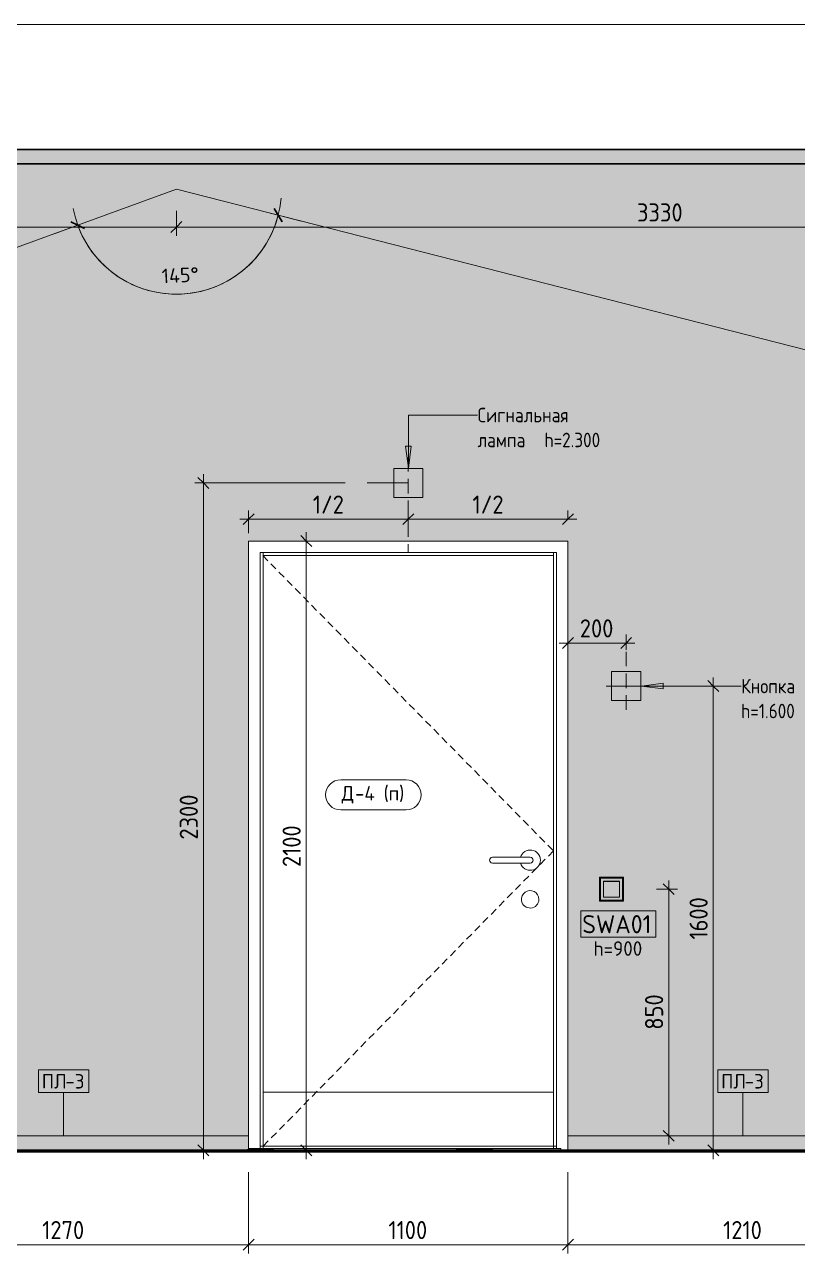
# Model space of a CAD drawing. Header units: millimetres. Extents: x 36646 to 169412, y -1987 to 12080.
# Drawn here: x 133741 to 136403, y 3845 to 8080 of the extents above; entities that cross this region are included whole.
import ezdxf

# ---------------------------------------------------------------- set-up
doc = ezdxf.new("R2010")
doc.units = ezdxf.units.MM
for name, pattern in [('200_ШТРИХ__ш1_п0_6_', [40, 25, -15]), ('ADSK_Штрих_ш2 п1', [75, 50, -25]), ('Штрих', [158.75, 79.375, -79.375])]:
    doc.linetypes.add(name, pattern=pattern)
for name, color, linetype, lineweight in [('A-ANNO-DIMS', 7, 'Continuous', 9), ('A-ANNO-DIMS-25', 7, 'Continuous', 9), ('A-DETL-1', 7, 'ADSK_Штрих_ш2 п1', 9), ('A-DOOR', 7, 'Continuous', 9), ('A-DOOR-3', 7, 'Штрих', 9), ('A-DOOR-4', 7, '200_ШТРИХ__ш1_п0_6_', 9), ('A-DOOR-FRAM-1', 7, 'Continuous', 9), ('A-DOOR-IDEN', 7, 'Continuous', 9), ('A-FLOR', 7, 'Continuous', 9), ('A-GENM', 7, 'Continuous', 9), ('A-GENM-IDEN', 7, 'Continuous', 9), ('A-WALL-PATT', 7, 'Continuous', 9), ('E-ELEC-FIXT-IDEN', 7, 'Continuous', 9), ('I-WALL', 7, 'Continuous', 9), ('Ограждение', 7, 'Continuous', 9), ('Поручни', 7, 'Continuous', 9), ('Электрические приборы', 7, 'Continuous', 9)]:
    doc.layers.add(name, color=color, linetype=linetype, lineweight=lineweight)
for name, color, linetype, lineweight, true_color in [('A-CLNG-1', 7, 'Continuous', 9, 0x787878), ('A-CLNG-FNSH-1', 7, 'Continuous', 30, 0x3c3c3c), ('A-FLOR-1', 7, 'Continuous', 9, 0x787878), ('A-FLOR-FNSH-1', 7, 'Continuous', 30, 0x3c3c3c), ('G-ANNO-TEXT-1', 7, 'Continuous', 9, 0x3c3c3c), ('Q-SPCQ-2', 9, 'Continuous', 9, 0x808080), ('Q-SPCQ-3', 7, 'Continuous', 9, 0x7f7f7f)]:
    doc.layers.add(name, color=color, linetype=linetype, lineweight=lineweight, true_color=true_color)
doc.styles.add('GOST Common_1', font='GOST_Common.ttf', dxfattribs={"height": 50})
doc.styles.add('GOST Common_2', font='GOST_Common.ttf', dxfattribs={"width": 0.9, "height": 50})
doc.styles.add('GOST Common_4', font='GOST_Common.ttf', dxfattribs={"height": 62.5})
doc.styles.add('ISOCPEUR_1', font='isocpeur.ttf', dxfattribs={"width": 0.9, "height": 62.5})
doc.styles.add('ISOCPEUR_2', font='isocpeur.ttf', dxfattribs={"height": 50})
doc.dimstyles.new('ISO-2_0_1_0K__СРЕДНИЙ_2', dxfattribs={"dimscale": 304.8, "dimtxt": 49.799059, "dimasz": 0.123031, "dimexe": 0.19685, "dimexo": 0.123031, "dimgap": 0.082021, "dimtad": 1, "dimdec": 3, "dimrnd": 0.001, "dimdsep": 46, "dimtxsty": 'ISOCPEUR_2', "dimblk1": 'OBLIQUE', "dimblk2": 'OBLIQUE', "dimsah": 1, "dimcen": 0.09, "dimdle": 0.19685, "dimadec": 0, "dimazin": 0, "dimtfac": 1, "dimtdec": 4, "dimtix": 1, "dimtmove": 0, "dimatfit": 3, "dimfxl": 1, "dimtvp": 1, "dimtolj": 1, "dimtzin": 0, "dimarcsym": 2})
doc.dimstyles.new('ISO-2_5_0_9К_БОЛЬШОЙ_2', dxfattribs={"dimscale": 304.8, "dimtxt": 62.248823, "dimasz": 0.123031, "dimexe": 0.098425, "dimexo": 0.246063, "dimgap": 0, "dimtad": 1, "dimdec": 0, "dimrnd": 10, "dimzin": 0, "dimdsep": 46, "dimtxsty": 'ISOCPEUR_1', "dimblk1": 'OBLIQUE', "dimblk2": 'OBLIQUE', "dimsah": 1, "dimcen": 0.09, "dimdle": 0.098425, "dimazin": 0, "dimtfac": 1, "dimtdec": 4, "dimtix": 1, "dimtmove": 0, "dimatfit": 3, "dimfxl": 1, "dimtvp": 1, "dimtolj": 1, "dimtzin": 0, "dimarcsym": 2})

# ---------------------------------------------------------------- blocks, each defined once
blk = doc.blocks.new('110_Дверь_СКБ_1Ст_Внутренняя1 - Д-4 1100x2100h_су мгн-31586709-Развертка 2_30-4')
at = {"layer": 'A-DOOR'}
for p, q in [((-68310.5, 6250), (-69310.5, 6250)), ((-69310.5, 4400), (-69310.5, 6250)), ((-68310.5, 6250), (-68310.5, 4400)), ((-68520.5, 5210), (-68390.5, 5210)), ((-68390.5, 5210), (-68424, 5210)), ((-68390.5, 5190), (-68520.5, 5190)), ((-68424, 5190), (-68390.5, 5190)), ((-68310.5, 4400), (-69310.5, 4400)), ((-69310.5, 4400), (-69310.5, 4214)), ((-68310.5, 4214), (-68310.5, 4400)), ((-69310.5, 4214), (-68310.5, 4214))]:
    blk.add_line(p, q, dxfattribs=at)
for centre, radius, start, end in [((-68520.5, 5200), 10, 90, 270), ((-68390.5, 5200), 35, 0, 163.3985), ((-68390.5, 5200), 10, 270, 90), ((-68390.5, 5200), 10, 270, 90), ((-68390.5, 5200), 35, 196.6015, 0), ((-68390.5, 5065), 30, 0, 188.1699), ((-68390.5, 5065), 30, 188.1699, 0)]:
    blk.add_arc(centre, radius, start, end, dxfattribs=at)
at = {"layer": 'A-DOOR-3'}
for p, q in [((-68260.5, 6300), (-69360.5, 6300)), ((-69360.5, 4202), (-69360.5, 6300)), ((-68260.5, 6300), (-69360.5, 6300)), ((-69360.5, 4202), (-69360.5, 6300)), ((-68260.5, 4200), (-68260.5, 6300)), ((-68260.5, 4200), (-68260.5, 6300))]:
    blk.add_line(p, q, dxfattribs=at)
at = {"layer": 'A-DOOR-4'}
for p, q in [((-69311.9, 6250), (-68310.5, 5232)), ((-68310.5, 5232), (-68363.9, 5177.6)), ((-68367.7, 5173.8), (-69310.5, 4214))]:
    blk.add_line(p, q, dxfattribs=at)
at = {"layer": 'A-DOOR-FRAM-1'}
for p, q in [((-69320.5, 4206.3), (-69320.5, 6260)), ((-69320.5, 6260), (-68300.5, 6260)), ((-69310.5, 6250), (-69310.5, 6260)), ((-69310.5, 6260), (-69310.5, 4400)), ((-68310.5, 6250), (-69310.5, 6250)), ((-68310.5, 6260), (-68310.5, 6250)), ((-68310.5, 6260), (-68310.5, 4400)), ((-68300.5, 6260), (-68300.5, 4206.3)), ((-69310.5, 4214), (-69320.5, 4214)), ((-69310.5, 4214), (-69310.5, 4206.3)), ((-68310.5, 4214), (-68310.5, 4206.3)), ((-68300.5, 4214), (-68310.5, 4214))]:
    blk.add_line(p, q, dxfattribs=at)
blk = doc.blocks.new('Плинтус - Плинтус темный _ст_школа_-32862130-Развертка 2_30-4')
at = {"layer": 'A-GENM'}
blk.add_hatch(color=256, dxfattribs=at).paths.add_polyline_path([(-70026.4, 4200), (-69365, 4200), (-69365, 4202), (-69360.5, 4202), (-69360.5, 4250), (-70635, 4250), (-70635, 4200), (-70313.4, 4200)])
for p, q in [((-70635, 4250), (-69360.5, 4250)), ((-70635, 4200), (-70635, 4250)), ((-69360.5, 4250), (-69360.5, 4202))]:
    blk.add_line(p, q, dxfattribs=at)
blk = doc.blocks.new('Плинтус - Плинтус темный _ст_школа_-32862131-Развертка 2_30-4')
at = {"layer": 'A-GENM'}
blk.add_hatch(color=256, dxfattribs=at).paths.add_polyline_path([(-67443.1, 4200), (-67059.6, 4200), (-67059.6, 4202), (-67055, 4202), (-67055, 4250), (-68260.5, 4250), (-68260.5, 4200), (-67730.1, 4200)])
for p, q in [((-68260.5, 4250), (-67055, 4250)), ((-68260.5, 4200), (-68260.5, 4250)), ((-67055, 4250), (-67055, 4202))]:
    blk.add_line(p, q, dxfattribs=at)
blk = doc.blocks.new('Switch1 - Svitch х1-27451173-Развертка 2_30-4')
at = {"layer": 'Электрические приборы'}
h = blk.add_hatch(color=256, dxfattribs=at)
h.paths.add_polyline_path([(-68151.5, 5059), (-68069.5, 5059), (-68069.5, 5141), (-68151.5, 5141), (-68151.5, 5060)])
h.paths.add_polyline_path([(-68124.8, 5060), (-68150.5, 5060), (-68150.5, 5140), (-68070.5, 5140), (-68070.5, 5060), (-68088.9, 5060)])
h = blk.add_hatch(color=256, dxfattribs=at)
h.paths.add_polyline_path([(-68082.5, 5062), (-68072.5, 5062), (-68072.5, 5138), (-68148.5, 5138), (-68148.5, 5062), (-68083.5, 5062)])
h.paths.add_polyline_path([(-68137.5, 5072), (-68138.5, 5072), (-68138.5, 5128), (-68082.5, 5128), (-68082.5, 5072), (-68124.8, 5072)])
h.paths.add_polyline_path([(-68088.9, 5073), (-68083.5, 5073), (-68083.5, 5127), (-68137.5, 5127), (-68137.5, 5073), (-68124.8, 5073)])
for p, q in [((-68069.5, 5141), (-68151.5, 5141)), ((-68151.5, 5141), (-68151.5, 5059)), ((-68150.5, 5060), (-68150.5, 5140)), ((-68150.5, 5140), (-68070.5, 5140)), ((-68072.5, 5138), (-68148.5, 5138)), ((-68148.5, 5138), (-68148.5, 5062)), ((-68138.5, 5072), (-68138.5, 5128)), ((-68138.5, 5128), (-68082.5, 5128)), ((-68083.5, 5127), (-68137.5, 5127)), ((-68137.5, 5127), (-68137.5, 5073)), ((-68083.5, 5073), (-68083.5, 5127)), ((-68082.5, 5128), (-68082.5, 5072)), ((-68072.5, 5062), (-68072.5, 5138)), ((-68070.5, 5140), (-68070.5, 5060)), ((-68069.5, 5059), (-68069.5, 5141)), ((-68151.5, 5059), (-68069.5, 5059)), ((-68070.5, 5060), (-68150.5, 5060)), ((-68148.5, 5062), (-68072.5, 5062)), ((-68082.5, 5072), (-68138.5, 5072)), ((-68137.5, 5073), (-68083.5, 5073))]:
    blk.add_line(p, q, dxfattribs=at)
blk = doc.blocks.new('Проводная кнопка сброса GC-0421W1 - Кнопка выхода 2-29719815-Развертка 2_30-4')
at = {"layer": 'Q-SPCQ-3'}
blk.add_hatch(color=256, dxfattribs=at).paths.add_polyline_path([(-68110, 5750), (-68010, 5750), (-68010, 5850), (-68110, 5850)])
at = {"layer": 'Q-SPCQ-2'}
for p, q in [((-68110, 5850), (-68010, 5850)), ((-68110, 5750), (-68110, 5850)), ((-68010, 5750), (-68010, 5850)), ((-68129.2, 5800), (-67990.1, 5800)), ((-67990.1, 5800), (-68129.2, 5800)), ((-68010.4, 5800), (-68109.3, 5800)), ((-68108.8, 5800), (-68009.8, 5800)), ((-68099.9, 5800), (-68020.7, 5800)), ((-68020.7, 5800), (-68099.9, 5800)), ((-68010, 5750), (-68110, 5750))]:
    blk.add_line(p, q, dxfattribs=at)
blk = doc.blocks.new('оповещатель охранно-звуковойrfa - Сигнальная лампа-29719814-Развертка 2_30-4')
at = {"layer": 'Q-SPCQ-3'}
blk.add_hatch(color=256, dxfattribs=at).paths.add_polyline_path([(-68860.5, 6450), (-68760.5, 6450), (-68760.5, 6550), (-68860.5, 6550), (-68860.5, 6475.7)])
at = {"layer": 'Q-SPCQ-2'}
for p, q in [((-68860.5, 6550), (-68760.5, 6550)), ((-68860.5, 6450), (-68860.5, 6550)), ((-68760.5, 6450), (-68760.5, 6550)), ((-68952.6, 6500), (-68810.9, 6500)), ((-68952.6, 6500), (-68810.9, 6500)), ((-68810.9, 6500), (-68952.6, 6500)), ((-68952.6, 6500), (-68810.9, 6500)), ((-68950.9, 6500), (-68811.8, 6500)), ((-68811.8, 6500), (-68950.9, 6500)), ((-68760.5, 6450), (-68860.5, 6450))]:
    blk.add_line(p, q, dxfattribs=at)
blk = doc.blocks.new('Ограждение - Ограждение-32874073-Развертка 2_30-4')
at = {"layer": 'Ограждение'}
blk.add_hatch(color=256, dxfattribs=at).paths.add_polyline_path([(-68645.2, 4200), (-68645.2, 4202), (-68285.5, 4202), (-68285.5, 4206.3), (-69360.5, 4206.3), (-69360.5, 4202), (-69275, 4202), (-69275, 4200), (-68734.7, 4200)])
at = {"layer": 'Поручни'}
for p, q in [((-69360.5, 4206.3), (-68285.5, 4206.3)), ((-68285.5, 4206.3), (-68285.5, 4202))]:
    blk.add_line(p, q, dxfattribs=at)
blk = doc.blocks.new('DIMBLOCK80-Развертка 2_30-4')
at = {"layer": 'A-ANNO-DIMS-25'}
for p, q in [((133238.4, 4125), (133238.4, 3844.6)), ((133238.4, 3874.6), (133238.4, 4120)), ((134513, 4125), (134513, 3844.6)), ((134513, 3874.6), (134513, 4120)), ((133238.4, 3874.6), (134513, 3874.6))]:
    blk.add_line(p, q, dxfattribs=at)
at = {"layer": 'A-ANNO-DIMS-25', "lineweight": 20}
for p, q in [((133238.4, 3874.6), (133219.7, 3855.9)), ((133238.4, 3874.6), (133257.2, 3893.4)), ((134513, 3874.6), (134494.2, 3855.9)), ((134513, 3874.6), (134531.7, 3893.4))]:
    blk.add_line(p, q, dxfattribs=at)
at = {"layer": 'A-ANNO-DIMS-25', "color": 0, "insert": (133802.1, 3956.3), "char_height": 62.5, "width": 176.691, "attachment_point": 1, "line_spacing_factor": 1.149209, "style": 'ISOCPEUR_1'}
blk.add_mtext('1270', dxfattribs=at)
blk = doc.blocks.new('_Oblique')
at = {"color": 0, "linetype": 'ByBlock', "lineweight": -2}
blk.add_line((-0.5, -0.5), (0.5, 0.5), dxfattribs=at)
blk = doc.blocks.new('DIMBLOCK81-Развертка 2_30-4')
at = {"layer": 'A-ANNO-DIMS-25'}
for p, q in [((134513, 4125), (134513, 3844.6)), ((134513, 3874.6), (134513, 4120)), ((135613, 4125), (135613, 3844.6)), ((135613, 3874.6), (135613, 4120)), ((134513, 3874.6), (135613, 3874.6))]:
    blk.add_line(p, q, dxfattribs=at)
at = {"layer": 'A-ANNO-DIMS-25', "lineweight": 20}
for p, q in [((134513, 3874.6), (134494.2, 3855.9)), ((134513, 3874.6), (134531.7, 3893.4)), ((135613, 3874.6), (135594.2, 3855.9)), ((135613, 3874.6), (135631.7, 3893.4))]:
    blk.add_line(p, q, dxfattribs=at)
at = {"layer": 'A-ANNO-DIMS-25', "color": 0, "insert": (134994.7, 3956.3), "char_height": 62.5, "width": 163.762, "attachment_point": 1, "line_spacing_factor": 1.149209, "style": 'ISOCPEUR_1'}
blk.add_mtext('1100', dxfattribs=at)
blk = doc.blocks.new('DIMBLOCK82-Развертка 2_30-4')
at = {"layer": 'A-ANNO-DIMS-25'}
for p, q in [((135613, 4125), (135613, 3844.6)), ((135613, 3874.6), (135613, 4120)), ((136818.4, 4125), (136818.4, 3844.6)), ((136818.4, 3874.6), (136818.4, 4120)), ((135613, 3874.6), (136818.4, 3874.6))]:
    blk.add_line(p, q, dxfattribs=at)
at = {"layer": 'A-ANNO-DIMS-25', "lineweight": 20}
for p, q in [((135613, 3874.6), (135594.2, 3855.9)), ((135613, 3874.6), (135631.7, 3893.4)), ((136818.4, 3874.6), (136799.7, 3855.9)), ((136818.4, 3874.6), (136837.2, 3893.4))]:
    blk.add_line(p, q, dxfattribs=at)
at = {"layer": 'A-ANNO-DIMS-25', "color": 0, "insert": (136147.5, 3956.3), "char_height": 62.5, "width": 163.762, "attachment_point": 1, "line_spacing_factor": 1.149209, "style": 'ISOCPEUR_1'}
blk.add_mtext('1210', dxfattribs=at)
blk = doc.blocks.new('М_двери - Типоразмер_рамка-25223575-Развертка 2_30-4')
at = {"layer": 'A-DOOR-IDEN'}
for p, q in [((-73341.5, 5477.1), (-73566.3, 5477.1)), ((-73566.3, 5373.1), (-73341.5, 5373.1))]:
    blk.add_line(p, q, dxfattribs=at)
for centre, start, end in [((-73566.3, 5425.1), 90, 270), ((-73341.5, 5425.1), 270, 90)]:
    blk.add_arc(centre, 52, start, end, dxfattribs=at)
blk = doc.blocks.new('Mark Reiling - Mark Reiling-26174330-Развертка 2_30-4')
at = {"layer": 'A-GENM-IDEN'}
for p, q in [((-75173.2, 4477.8), (-75173.2, 4399)), ((-75173.2, 4477.8), (-74999.8, 4477.8)), ((-74999.8, 4477.8), (-75173.2, 4477.8)), ((-75173.2, 4477.8), (-75173.2, 4399)), ((-74999.8, 4399), (-74999.8, 4477.8)), ((-74999.8, 4399), (-74999.8, 4477.8)), ((-75173.2, 4399), (-74999.8, 4399)), ((-75173.2, 4399), (-74999.8, 4399))]:
    blk.add_line(p, q, dxfattribs=at)
blk = doc.blocks.new('DIMBLOCK102-Развертка 2_30-4')
at = {"layer": 'A-ANNO-DIMS-25'}
for p, q in [((131793.4, 7264), (131793.4, 7412.1)), ((134264.2, 7438.2), (134264.2, 7352.1)), ((134264.2, 7382.1), (134264.2, 7438.2)), ((131793.4, 7382.1), (134264.2, 7382.1)), ((131793.4, 7382.1), (131793.4, 7264))]:
    blk.add_line(p, q, dxfattribs=at)
at = {"layer": 'A-ANNO-DIMS-25', "lineweight": 20}
for p, q in [((131793.4, 7382.1), (131774.7, 7363.3)), ((131793.4, 7382.1), (131812.2, 7400.8)), ((134264.2, 7382.1), (134245.4, 7363.3)), ((134264.2, 7382.1), (134282.9, 7400.8))]:
    blk.add_line(p, q, dxfattribs=at)
at = {"layer": 'A-ANNO-DIMS-25', "color": 0, "insert": (132946.8, 7463.7), "char_height": 62.5, "width": 196.802, "attachment_point": 1, "line_spacing_factor": 1.149209, "style": 'ISOCPEUR_1'}
blk.add_mtext('2470', dxfattribs=at)
blk = doc.blocks.new('DIMBLOCK103-Развертка 2_30-4')
at = {"layer": 'A-ANNO-DIMS-25'}
for p, q in [((134264.2, 7438.2), (134264.2, 7352.1)), ((134264.2, 7382.1), (134264.2, 7438.2)), ((137595.2, 7264), (137595.2, 7412.1)), ((134264.2, 7382.1), (137595.2, 7382.1)), ((137595.2, 7382.1), (137595.2, 7264))]:
    blk.add_line(p, q, dxfattribs=at)
at = {"layer": 'A-ANNO-DIMS-25', "lineweight": 20}
for p, q in [((134264.2, 7382.1), (134245.4, 7363.3)), ((134264.2, 7382.1), (134282.9, 7400.8)), ((137595.2, 7382.1), (137576.5, 7363.3)), ((137595.2, 7382.1), (137614, 7400.8))]:
    blk.add_line(p, q, dxfattribs=at)
at = {"layer": 'A-ANNO-DIMS-25', "color": 0, "insert": (135850.7, 7463.7), "char_height": 62.5, "width": 189.619, "attachment_point": 1, "line_spacing_factor": 1.149209, "style": 'ISOCPEUR_1'}
blk.add_mtext('3330', dxfattribs=at)
blk = doc.blocks.new('М_силовых электроприборов_РАЗВЕРТКИ - Типоразмер_примечание-27444908-Развертка 2_30-4')
at = {"layer": 'E-ELEC-FIXT-IDEN'}
for p, q in [((-70418.1, 5025.1), (-70676.4, 5025.1)), ((-70676.4, 5025.1), (-70676.4, 4935.1)), ((-70418.1, 4935.1), (-70418.1, 5025.1)), ((-70676.4, 4935.1), (-70418.1, 4935.1))]:
    blk.add_line(p, q, dxfattribs=at)
blk = doc.blocks.new('DIMBLOCK116-Развертка 2_30-4')
at = {"layer": 'A-ANNO-DIMS-25'}
for p, q in [((135960.1, 4220), (135960.1, 5130)), ((135918, 5100), (135990.1, 5100)), ((135960.1, 5100), (135918, 5100)), ((136008.6, 4250), (135930.1, 4250)), ((135960.1, 4250), (136008.6, 4250))]:
    blk.add_line(p, q, dxfattribs=at)
at = {"layer": 'A-ANNO-DIMS-25', "lineweight": 20}
for p, q in [((135960.1, 5100), (135941.4, 5118.7)), ((135960.1, 5100), (135978.9, 5081.2)), ((135960.1, 4250), (135941.4, 4268.7)), ((135960.1, 4250), (135978.9, 4231.2))]:
    blk.add_line(p, q, dxfattribs=at)
at = {"layer": 'A-ANNO-DIMS-25', "color": 0, "insert": (135878.5, 4615.7), "char_height": 62.5, "width": 142.215, "attachment_point": 1, "rotation": 90, "line_spacing_factor": 1.149209, "style": 'ISOCPEUR_1'}
blk.add_mtext('850', dxfattribs=at)
blk = doc.blocks.new('DIMBLOCK118-Развертка 2_30-4')
at = {"layer": 'A-ANNO-DIMS-25', "lineweight": 20}
for p, q in [((136113.4, 5800), (136094.6, 5818.8)), ((136113.4, 5800), (136132.1, 5781.2)), ((136113.4, 4200), (136094.6, 4218.7)), ((136113.4, 4200), (136132.1, 4181.2))]:
    blk.add_line(p, q, dxfattribs=at)
at = {"layer": 'A-ANNO-DIMS-25'}
for p, q in [((136113.4, 4170), (136113.4, 5830)), ((135959.3, 5800), (136143.4, 5800)), ((136113.4, 5800), (135959.3, 5800)), ((136161.9, 4200), (136083.4, 4200)), ((136113.4, 4200), (136161.9, 4200))]:
    blk.add_line(p, q, dxfattribs=at)
at = {"layer": 'A-ANNO-DIMS-25', "color": 0, "insert": (136031.7, 4926.4), "char_height": 62.5, "width": 176.691, "attachment_point": 1, "rotation": 90, "line_spacing_factor": 1.149209, "style": 'ISOCPEUR_1'}
blk.add_mtext('1600', dxfattribs=at)
blk = doc.blocks.new('DIMBLOCK119-Развертка 2_30-4')
at = {"layer": 'A-ANNO-DIMS-25'}
for p, q in [((135613, 5899.9), (135613, 5978.4)), ((135813.4, 5925), (135813.4, 5978.4)), ((135583, 5948.4), (135843.4, 5948.4)), ((135613, 5948.4), (135613, 5899.9)), ((135813.4, 5948.4), (135813.4, 5925))]:
    blk.add_line(p, q, dxfattribs=at)
at = {"layer": 'A-ANNO-DIMS-25', "lineweight": 20}
for p, q in [((135613, 5948.4), (135594.2, 5929.7)), ((135613, 5948.4), (135631.7, 5967.2)), ((135813.4, 5948.4), (135794.7, 5929.7)), ((135813.4, 5948.4), (135832.2, 5967.2))]:
    blk.add_line(p, q, dxfattribs=at)
at = {"layer": 'A-ANNO-DIMS-25', "color": 0, "insert": (135653.9, 6030.1), "char_height": 62.5, "width": 142.215, "attachment_point": 1, "line_spacing_factor": 1.149209, "style": 'ISOCPEUR_1'}
blk.add_mtext('200', dxfattribs=at)
blk = doc.blocks.new('DIMBLOCK120-Развертка 2_30-4')
at = {"layer": 'A-ANNO-DIMS-25'}
for p, q in [((134513, 6326.6), (134513, 6405.1)), ((135063, 6326.6), (135063, 6405.1)), ((134483, 6375.1), (135063, 6375.1)), ((134513, 6375.1), (134513, 6326.6)), ((135063, 6375.1), (135063, 6326.6))]:
    blk.add_line(p, q, dxfattribs=at)
at = {"layer": 'A-ANNO-DIMS-25', "lineweight": 20}
for p, q in [((134513, 6375.1), (134494.2, 6356.4)), ((134513, 6375.1), (134531.7, 6393.9)), ((135063, 6375.1), (135044.2, 6356.4)), ((135063, 6375.1), (135081.7, 6393.9))]:
    blk.add_line(p, q, dxfattribs=at)
at = {"layer": 'A-ANNO-DIMS-25', "color": 0, "insert": (134734.1, 6456.8), "char_height": 62.5, "width": 129.286, "attachment_point": 1, "line_spacing_factor": 1.149209, "style": 'ISOCPEUR_1'}
blk.add_mtext('1/2', dxfattribs=at)
blk = doc.blocks.new('DIMBLOCK121-Развертка 2_30-4')
at = {"layer": 'A-ANNO-DIMS-25'}
for p, q in [((135063, 6326.6), (135063, 6405.1)), ((135613, 6375), (135613, 6405.1)), ((135063, 6375.1), (135643, 6375.1)), ((135063, 6375.1), (135063, 6326.6)), ((135613, 6375.1), (135613, 6375))]:
    blk.add_line(p, q, dxfattribs=at)
at = {"layer": 'A-ANNO-DIMS-25', "lineweight": 20}
for p, q in [((135063, 6375.1), (135044.2, 6356.4)), ((135063, 6375.1), (135081.7, 6393.9)), ((135613, 6375.1), (135594.2, 6356.4)), ((135613, 6375.1), (135631.7, 6393.9))]:
    blk.add_line(p, q, dxfattribs=at)
at = {"layer": 'A-ANNO-DIMS-25', "color": 0, "insert": (135284.1, 6456.8), "char_height": 62.5, "width": 129.286, "attachment_point": 1, "line_spacing_factor": 1.149209, "style": 'ISOCPEUR_1'}
blk.add_mtext('1/2', dxfattribs=at)
blk = doc.blocks.new('DIMBLOCK122-Развертка 2_30-4')
at = {"layer": 'A-ANNO-DIMS-25'}
for p, q in [((134357.4, 4170), (134357.4, 6530)), ((134845.9, 6500), (134327.4, 6500)), ((134357.4, 6500), (134845.9, 6500)), ((134405.8, 4200), (134327.4, 4200)), ((134357.4, 4200), (134405.8, 4200))]:
    blk.add_line(p, q, dxfattribs=at)
at = {"layer": 'A-ANNO-DIMS-25', "lineweight": 20}
for p, q in [((134357.4, 6500), (134338.6, 6518.7)), ((134357.4, 6500), (134376.1, 6481.2)), ((134357.4, 4200), (134338.6, 4218.7)), ((134357.4, 4200), (134376.1, 4181.2))]:
    blk.add_line(p, q, dxfattribs=at)
at = {"layer": 'A-ANNO-DIMS-25', "color": 0, "insert": (134275.7, 5271), "char_height": 62.5, "width": 189.619, "attachment_point": 1, "rotation": 90, "line_spacing_factor": 1.149209, "style": 'ISOCPEUR_1'}
blk.add_mtext('2300', dxfattribs=at)
blk = doc.blocks.new('DIMBLOCK147-Развертка 2_30-4')
at = {"layer": 'A-ANNO-DIMS-25'}
for p, q in [((134614.6, 7422.9), (134556.5, 7437.7)), ((134614.6, 7422.9), (134694.5, 7402.5)), ((133924.3, 7388.6), (133846.8, 7360.4)), ((133924.3, 7388.6), (133980.7, 7409.2)), ((133924.3, 7388.6), (133924.3, 7388.6))]:
    blk.add_line(p, q, dxfattribs=at)
at = {"layer": 'A-ANNO-DIMS-25', "lineweight": 30}
for p, q in [((134614.6, 7422.9), (134601.1, 7445.7)), ((134614.6, 7422.9), (134628.1, 7400.1)), ((133924.3, 7388.6), (133900.3, 7399.8)), ((133924.3, 7388.6), (133948.3, 7377.4))]:
    blk.add_line(p, q, dxfattribs=at)
at = {"layer": 'A-ANNO-DIMS-25'}
for start, end in [(190.4947, 355.1863), (200, 345.6809)]:
    blk.add_arc((134264.2, 7512.3), 361.7, start, end, dxfattribs=at)
at = {"layer": 'A-ANNO-DIMS-25', "color": 0, "insert": (134212.6, 7238.1), "char_height": 50, "width": 156.292, "attachment_point": 1, "rotation": 2.8405, "line_spacing_factor": 1.149209, "style": 'ISOCPEUR_2'}
blk.add_mtext('145°', dxfattribs=at)
blk = doc.blocks.new('DIMBLOCK153-Развертка 2_30-4')
at = {"layer": 'A-ANNO-DIMS-25', "lineweight": 20}
for p, q in [((134711.7, 6300), (134692.9, 6318.7)), ((134711.7, 6300), (134730.4, 6281.2)), ((134711.7, 4200), (134692.9, 4218.7)), ((134711.7, 4200), (134730.4, 4181.2))]:
    blk.add_line(p, q, dxfattribs=at)
at = {"layer": 'A-ANNO-DIMS-25'}
for p, q in [((134711.7, 4170), (134711.7, 6330)), ((134760.2, 6300), (134681.7, 6300)), ((134711.7, 6300), (134760.2, 6300)), ((134760.2, 4200), (134681.7, 4200)), ((134711.7, 4200), (134760.2, 4200))]:
    blk.add_line(p, q, dxfattribs=at)
at = {"layer": 'A-ANNO-DIMS-25', "color": 0, "insert": (134630, 5176.4), "char_height": 62.5, "width": 176.691, "attachment_point": 1, "rotation": 90, "line_spacing_factor": 1.149209, "style": 'ISOCPEUR_1'}
blk.add_mtext('2100', dxfattribs=at)

msp = doc.modelspace()

# ---------------------------------------------------------------- hatches: boundary and pattern name
at = {"layer": 'A-CLNG-1'}
msp.add_hatch(color=256, dxfattribs=at).paths.add_polyline_path([(144467.27, 7600), (165112.4439, 7600), (165112.4439, 7650), (128414.4438, 7650), (128414.4438, 7600), (143942.4438, 7600)])
at = {"layer": 'A-FLOR'}
msp.add_hatch(color=256, dxfattribs=at).paths.add_polyline_path([(135586.6397, 4200), (135608.4108, 4200), (135608.4108, 4202), (135354.155, 4202), (135354.155, 4200), (135572.9632, 4200)])
at = {"layer": 'A-FLOR-1'}
h = msp.add_hatch(color=256, dxfattribs=at)
h.paths.add_polyline_path([(134552.9632, 4200), (134598.4113, 4200), (134598.4113, 4202), (134508.4113, 4202), (134508.4113, 4200), (134512.9632, 4200)])
h.paths.add_polyline_path([(135354.155, 4200), (135354.155, 4202), (135228.2772, 4202), (135228.2772, 4200), (135282.2247, 4200)])
at = {"layer": 'A-WALL-PATT'}
h = msp.add_hatch(color=256, dxfattribs=at)
h.paths.add_polyline_path([(143606.172, 4250), (143942.4438, 4250), (143942.4438, 7600), (129144.4438, 7600), (129144.4438, 4250), (130168.4438, 4250), (130168.4438, 6300), (131568.4438, 6300), (131568.4438, 4250), (131793.4438, 4250), (131793.4438, 6613.0617), (134264.1652, 7512.3307), (137595.2429, 6662.07), (139761.2213, 7450.4216), (141113.4438, 6930), (141113.4438, 4300), (141063.4438, 4300), (141063.4438, 6893.0019), (139762.6015, 7397.7151), (137674.6946, 6637.7791), (138593.4438, 6356.8893), (138593.4438, 4250), (143534.4138, 4250)])
h.paths.add_polyline_path([(165112.4439, 4250), (165112.4439, 7600), (164312.4439, 7600), (164312.4439, 4250), (165101.6645, 4250)])
h.paths.add_polyline_path([(161689.23, 4250), (161812.4439, 4250), (161812.4439, 7600), (155443.4437, 7600), (155443.4437, 4250), (161545.7137, 4250)])
h.paths.add_polyline_path([(152934.7337, 4250), (152943.4437, 4250), (152943.4437, 7600), (146442.4438, 7600), (146442.4438, 4250), (152875.7164, 4250)])
h.paths.add_polyline_path([(139763.4438, 6400), (139763.4438, 6800), (140963.4438, 6800), (140963.4438, 6400), (139874.7473, 6400)])
h.paths.add_polyline_path([(149963.4438, 6400), (148763.4438, 6400), (148763.4438, 6800), (149963.4438, 6800)])
h.paths.add_polyline_path([(158244.838, 6400), (157763.4437, 6400), (157763.4437, 6800), (158963.4437, 6800), (158963.4437, 6400)])
h = msp.add_hatch(color=256, dxfattribs=at)
h.paths.add_polyline_path([(131801.6581, 4250), (132138.4438, 4250), (132138.4438, 6300), (133238.4438, 6300), (133238.4438, 4250), (134512.9632, 4250), (134512.9632, 6300), (135612.9632, 6300), (135612.9632, 4250), (136818.4438, 4250), (136818.4438, 6300), (137918.4438, 6300), (137918.4438, 4250), (138593.4438, 4250), (138593.4438, 6356.8893), (137674.6946, 6637.7791), (139762.6015, 7397.7151), (141063.4438, 6893.0019), (141063.4438, 4300), (141113.4438, 4300), (141113.4438, 6930), (139761.2213, 7450.4216), (137595.2429, 6662.07), (134264.1652, 7512.3307), (131793.4438, 6613.0617), (131793.4438, 4250)])
h.paths.add_polyline_path([(138140.4438, 5059), (138072.4438, 5059), (138072.4438, 5141), (138154.4438, 5141), (138154.4438, 5059), (138141.4438, 5059)])
h.paths.add_polyline_path([(135722.9632, 5059), (135721.9632, 5059), (135721.9632, 5141), (135803.9632, 5141), (135803.9632, 5059), (135724.9632, 5059)])
h.paths.add_polyline_path([(133312.4438, 5059), (133272.4438, 5059), (133272.4438, 5141), (133354.4438, 5141), (133354.4438, 5059), (133314.4438, 5059)])
h.paths.add_polyline_path([(135789.9632, 5060), (135802.9632, 5060), (135802.9632, 5140), (135722.9632, 5140), (135722.9632, 5060), (135784.5318, 5060)])
h.paths.add_polyline_path([(133340.4438, 5060), (133353.4438, 5060), (133353.4438, 5140), (133273.4438, 5140), (133273.4438, 5060), (133314.4438, 5060)])
h.paths.add_polyline_path([(138153.4438, 5060), (138153.4438, 5140), (138073.4438, 5140), (138073.4438, 5060), (138152.5513, 5060)])
h.paths.add_polyline_path([(138114.4438, 5062), (138075.4438, 5062), (138075.4438, 5138), (138151.4438, 5138), (138151.4438, 5062), (138117.7401, 5062)])
h.paths.add_polyline_path([(133351.4438, 5062), (133275.4438, 5062), (133275.4438, 5138), (133351.4438, 5138), (133351.4438, 5072)])
h.paths.add_polyline_path([(135734.9632, 5062), (135724.9632, 5062), (135724.9632, 5138), (135800.9632, 5138), (135800.9632, 5062), (135735.9632, 5062)])
h.paths.add_polyline_path([(138141.4438, 5072), (138141.4438, 5128), (138085.4438, 5128), (138085.4438, 5072), (138140.4438, 5072)])
h.paths.add_polyline_path([(133285.4438, 5072), (133341.4438, 5072), (133341.4438, 5128), (133285.4438, 5128), (133285.4438, 5073)])
h.paths.add_polyline_path([(135789.9632, 5072), (135790.9632, 5072), (135790.9632, 5128), (135734.9632, 5128), (135734.9632, 5072), (135784.5318, 5072)])
h.paths.add_polyline_path([(133286.4438, 5073), (133286.4438, 5127), (133340.4438, 5127), (133340.4438, 5073), (133312.4438, 5073)])
h.paths.add_polyline_path([(135735.9632, 5073), (135735.9632, 5127), (135789.9632, 5127), (135789.9632, 5073), (135748.6527, 5073)])
h.paths.add_polyline_path([(138112.4438, 5073), (138086.4438, 5073), (138086.4438, 5127), (138140.4438, 5127), (138140.4438, 5073), (138114.4438, 5073)])
h.paths.add_polyline_path([(135863.4438, 5750), (135763.4438, 5750), (135763.4438, 5850), (135863.4438, 5850)])
h.paths.add_polyline_path([(135112.9632, 6450), (135012.9632, 6450), (135012.9632, 6550), (135112.9632, 6550)])
at = {"layer": 'G-ANNO-TEXT-1'}
for points in [[(135063.3305, 6551.3767), (135073.2044, 6626.3767), (135053.4565, 6626.3767)], [(135865.7756, 5800.0959), (135940.7756, 5790.222), (135940.7756, 5809.9699)]]:
    msp.add_hatch(color=256, dxfattribs=at).paths.add_polyline_path(points)

# ---------------------------------------------------------------- linework, layer by layer
at = {"layer": 'A-CLNG-FNSH-1'}
for p, q in [((165112.4439, 7650), (128414.4438, 7650)), ((128414.4438, 7600), (165112.4439, 7600))]:
    msp.add_line(p, q, dxfattribs=at)
at = {"layer": 'A-DETL-1'}
for p, q in [((135062.9632, 6589.2824), (135062.9632, 6260)), ((135813.8519, 5918.3938), (135813.8519, 5718.3938)), ((135863.6338, 5800), (135744.2817, 5800))]:
    msp.add_line(p, q, dxfattribs=at)
at = {"layer": 'A-FLOR'}
for p, q in [((128393.4406, 8080), (165133.4439, 8080)), ((135354.155, 4202), (135608.4108, 4202)), ((135608.4108, 4202), (135608.4108, 4200))]:
    msp.add_line(p, q, dxfattribs=at)
at = {"layer": 'A-FLOR-FNSH-1'}
for p, q in [((145077.4438, 4200), (128393.4438, 4200)), ((128393.4438, 4195), (165133.622, 4195)), ((134598.4113, 4202), (134508.4113, 4202)), ((134508.4113, 4202), (134508.4113, 4200)), ((134598.4113, 4200), (134598.4113, 4202)), ((135354.155, 4202), (135228.2772, 4202)), ((135228.2772, 4202), (135228.2772, 4200)), ((135354.155, 4200), (135354.155, 4202))]:
    msp.add_line(p, q, dxfattribs=at)
at = {"layer": 'A-GENM-IDEN'}
for p, q in [((133875.7035, 4250), (133875.7035, 4397.9553)), ((136215.7035, 4250), (136215.7035, 4397.9553))]:
    msp.add_line(p, q, dxfattribs=at)
at = {"layer": 'G-ANNO-TEXT-1'}
for p, q in [((135063.3305, 6734.2644), (135301.5381, 6734.2644)), ((135063.3305, 6551.3767), (135063.3305, 6734.2644)), ((135073.2044, 6626.3767), (135053.4565, 6626.3767)), ((135053.4565, 6626.3767), (135063.3305, 6551.3767)), ((135063.3305, 6551.3767), (135073.2044, 6626.3767)), ((135940.7756, 5809.9699), (135865.7756, 5800.0959)), ((135940.7756, 5790.222), (135940.7756, 5809.9699)), ((135865.7756, 5800.0959), (135940.7756, 5790.222)), ((135865.7756, 5800.0959), (136209.0846, 5800.0959))]:
    msp.add_line(p, q, dxfattribs=at)
at = {"layer": 'I-WALL'}
for p, q in [((131793.4438, 6613.0617), (134264.1652, 7512.3307)), ((134264.1652, 7512.3307), (137595.2429, 6662.07)), ((134512.9632, 4250), (134512.9632, 6300)), ((134512.9632, 6300), (135612.9632, 6300)), ((135612.9632, 6300), (135612.9632, 4250))]:
    msp.add_line(p, q, dxfattribs=at)

# ---------------------------------------------------------------- block references
at = {"layer": 'A-DOOR-FRAM-1'}
msp.add_blockref('110_Дверь_СКБ_1Ст_Внутренняя1 - Д-4 1100x2100h_су мгн-31586709-Развертка 2_30-4', (203873.4438, 0), dxfattribs=at)
at = {"layer": 'A-DOOR-IDEN'}
msp.add_blockref('М_двери - Типоразмер_рамка-25223575-Развертка 2_30-4', (208396.6867, 0), dxfattribs=at)
at = {"layer": 'A-GENM'}
for name in ['Плинтус - Плинтус темный _ст_школа_-32862130-Развертка 2_30-4', 'Плинтус - Плинтус темный _ст_школа_-32862131-Развертка 2_30-4']:
    msp.add_blockref(name, (203873.4438, 0), dxfattribs=at)
at = {"layer": 'A-GENM-IDEN'}
for p in [(208962.2035, 0), (211302.2035, 0)]:
    msp.add_blockref('Mark Reiling - Mark Reiling-26174330-Развертка 2_30-4', p, dxfattribs=at)
at = {"layer": 'E-ELEC-FIXT-IDEN'}
msp.add_blockref('М_силовых электроприборов_РАЗВЕРТКИ - Типоразмер_примечание-27444908-Развертка 2_30-4', (206333.2978, 0), dxfattribs=at)
at = {"layer": 'Q-SPCQ-2'}
for name in ['оповещатель охранно-звуковойrfa - Сигнальная лампа-29719814-Развертка 2_30-4', 'Проводная кнопка сброса GC-0421W1 - Кнопка выхода 2-29719815-Развертка 2_30-4']:
    msp.add_blockref(name, (203873.4438, 0), dxfattribs=at)
at = {"layer": 'Поручни'}
msp.add_blockref('Ограждение - Ограждение-32874073-Развертка 2_30-4', (203873.4438, 0), dxfattribs=at)
at = {"layer": 'Электрические приборы'}
msp.add_blockref('Switch1 - Svitch х1-27451173-Развертка 2_30-4', (203873.4438, 0), dxfattribs=at)

# ---------------------------------------------------------------- texts
at = {"layer": 'A-DOOR-IDEN', "char_height": 50, "attachment_point": 1, "style": 'GOST Common_1'}
for s, insert, width in [('\\fGOST Common|b0|i0|c204|p34|;Д', (134833.0058, 5455.4254), 56.118125), ('-4 (', (134879.3079, 5455.4254), 140.295312), ('\\fGOST Common|b0|i0|c204|p34|;п', (134995.0631, 5455.4254), 44.092812), ('\\fGOST Common|b0|i0|c204|p34|;)', (135031.4433, 5455.4254), 24.050625)]:
    msp.add_mtext(s, dxfattribs=dict(at, insert=insert, width=width))
at = {"layer": 'A-GENM-IDEN', "char_height": 50, "attachment_point": 1, "style": 'GOST Common_1'}
for s, insert, width in [('ПЛ', (133800.5554, 4462.8485), 98.206719), ('-3', (133881.584, 4462.8485), 86.181406), ('ПЛ', (136140.5554, 4462.8485), 98.206719), ('-3', (136221.584, 4462.8485), 86.181406)]:
    msp.add_mtext(s, dxfattribs=dict(at, insert=insert, width=width))
at = {"layer": 'E-ELEC-FIXT-IDEN', "attachment_point": 1}
for s, insert, char_height, width, style in [('SWA01', (135662.2024, 5010.643), 62.5, 304.64125, 'GOST Common_4'), ('h=900', (135700.8587, 4920.4058), 50, 220.464062, 'GOST Common_1')]:
    msp.add_mtext(s, dxfattribs=dict(at, insert=insert, char_height=char_height, width=width, style=style))
at = {"layer": 'G-ANNO-TEXT-1', "char_height": 50, "attachment_point": 1, "style": 'GOST Common_2'}
for s, insert, width in [('Сигнальная', (135301.8733, 6759.2644), 404.0505), ('\\fGOST Common|b0|i0|c204|p34|;\\W.9; ', (135635.2483, 6759.2644), 19.841766), ('лампа', (135301.8733, 6673.2748), 212.848031), ('  h=2.300', (135477.4905, 6673.2748), 292.215094), ('Кнопка', (136209.4198, 5825.0959), 248.923969), ('h=1.600', (136209.4198, 5739.1064), 241.708781)]:
    msp.add_mtext(s, dxfattribs=dict(at, insert=insert, width=width))

# ---------------------------------------------------------------- dimensions: what is measured, and where the dimension line sits
at = {"layer": 'A-ANNO-DIMS'}
for base, p1, p2, override, picture, middle in [((134264.1652, 7382.0505), (131793.4438, 7188.9622), (134264.1652, 7513.2296), {"dimpost": '<>', "dimfxl": 2491.909649}, 'DIMBLOCK102-Развертка 2_30-4', (133028.8045, 7413.3005)), ((137595.2429, 7382.0505), (134264.1652, 7513.2296), (137595.2429, 7188.9622), {"dimpost": '<>', "dimfxl": 3346.823546}, 'DIMBLOCK103-Развертка 2_30-4', (135929.704, 7413.3005)), ((135813.4438, 5948.4307), (135612.9632, 5974.9472), (135813.4438, 5850), {"dimpost": '<>', "dimfxl": 236.229244}, 'DIMBLOCK119-Развертка 2_30-4', (135713.2035, 5979.6807)), ((134512.9632, 3874.6321), (133238.4438, 4200), (134512.9632, 4200), {"dimpost": '<>', "dimfxl": 1274.519457}, 'DIMBLOCK80-Развертка 2_30-4', (133875.7035, 3905.8821)), ((135612.9632, 3874.6321), (134512.9632, 4200), (135612.9632, 4200), {"dimpost": '<>', "dimfxl": 1100}, 'DIMBLOCK81-Развертка 2_30-4', (135062.9632, 3905.8821)), ((136818.4438, 3874.6321), (135612.9632, 4200), (136818.4438, 4200), {"dimpost": '<>', "dimfxl": 1205.480555}, 'DIMBLOCK82-Развертка 2_30-4', (136215.7035, 3905.8821))]:
    dim = msp.add_linear_dim(base=base, p1=p1, p2=p2, dimstyle='ISO-2_5_0_9К_БОЛЬШОЙ_2', override=override, dxfattribs=at)
    dim.commit()
    dim.dimension.update_dxf_attribs({"geometry": picture, "text_midpoint": middle})
dim = msp.add_angular_dim_3p(base=(134131.9687, 7175.6917), center=(134264.1652, 7512.3307), p1=(133811.5479, 7347.5915), p2=(134730.8668, 7393.2047), dimstyle='ISO-2_0_1_0K__СРЕДНИЙ_2', override={"dimpost": '<>', "dimfxl": 920.449807}, dxfattribs=at)
dim.commit()
dim.dimension.update_dxf_attribs({"geometry": 'DIMBLOCK147-Развертка 2_30-4', "text_midpoint": (134279.6099, 7201.0484)})
for base, p1, p2, override, picture, middle in [((134357.3554, 6500), (134330.8389, 4200), (134920.87, 6500), {"dimpost": '<>', "dimfxl": 2374.4761}, 'DIMBLOCK122-Развертка 2_30-4', (134326.1054, 5350)), ((134711.6925, 6300), (134685.176, 4200), (134685.176, 6300), {"dimpost": '<>', "dimfxl": 2100}, 'DIMBLOCK153-Развертка 2_30-4', (134680.4425, 5250)), ((136113.3808, 5800), (136086.8643, 4200), (135884.2817, 5800), {"dimpost": '<>', "dimfxl": 1612.773919}, 'DIMBLOCK118-Развертка 2_30-4', (136082.1308, 5000)), ((135960.1382, 5100), (135933.6217, 4250), (135842.9632, 5100), {"dimpost": '<>', "dimfxl": 854.821006}, 'DIMBLOCK116-Развертка 2_30-4', (135928.8882, 4675))]:
    dim = msp.add_linear_dim(base=base, p1=p1, p2=p2, angle=90, dimstyle='ISO-2_5_0_9К_БОЛЬШОЙ_2', override=override, dxfattribs=at)
    dim.commit()
    dim.dimension.update_dxf_attribs({"geometry": picture, "text_midpoint": middle})
for base, p1, p2, override, picture, middle in [((135062.9632, 6375.102), (134512.9632, 6401.6185), (135062.9632, 6401.6185), {"dimpost": '<>', "dimfxl": 550}, 'DIMBLOCK120-Развертка 2_30-4', (134787.9632, 6406.352)), ((135612.9632, 6375.102), (135062.9632, 6401.6185), (135612.9632, 6300), {"dimpost": '<>', "dimfxl": 559.308795}, 'DIMBLOCK121-Развертка 2_30-4', (135337.9632, 6406.352))]:
    dim = msp.add_linear_dim(base=base, p1=p1, p2=p2, text='1/2', dimstyle='ISO-2_5_0_9К_БОЛЬШОЙ_2', override=override, dxfattribs=at)
    dim.commit()
    dim.dimension.update_dxf_attribs({"geometry": picture, "text_midpoint": middle})

doc.saveas('drawing.dxf')
